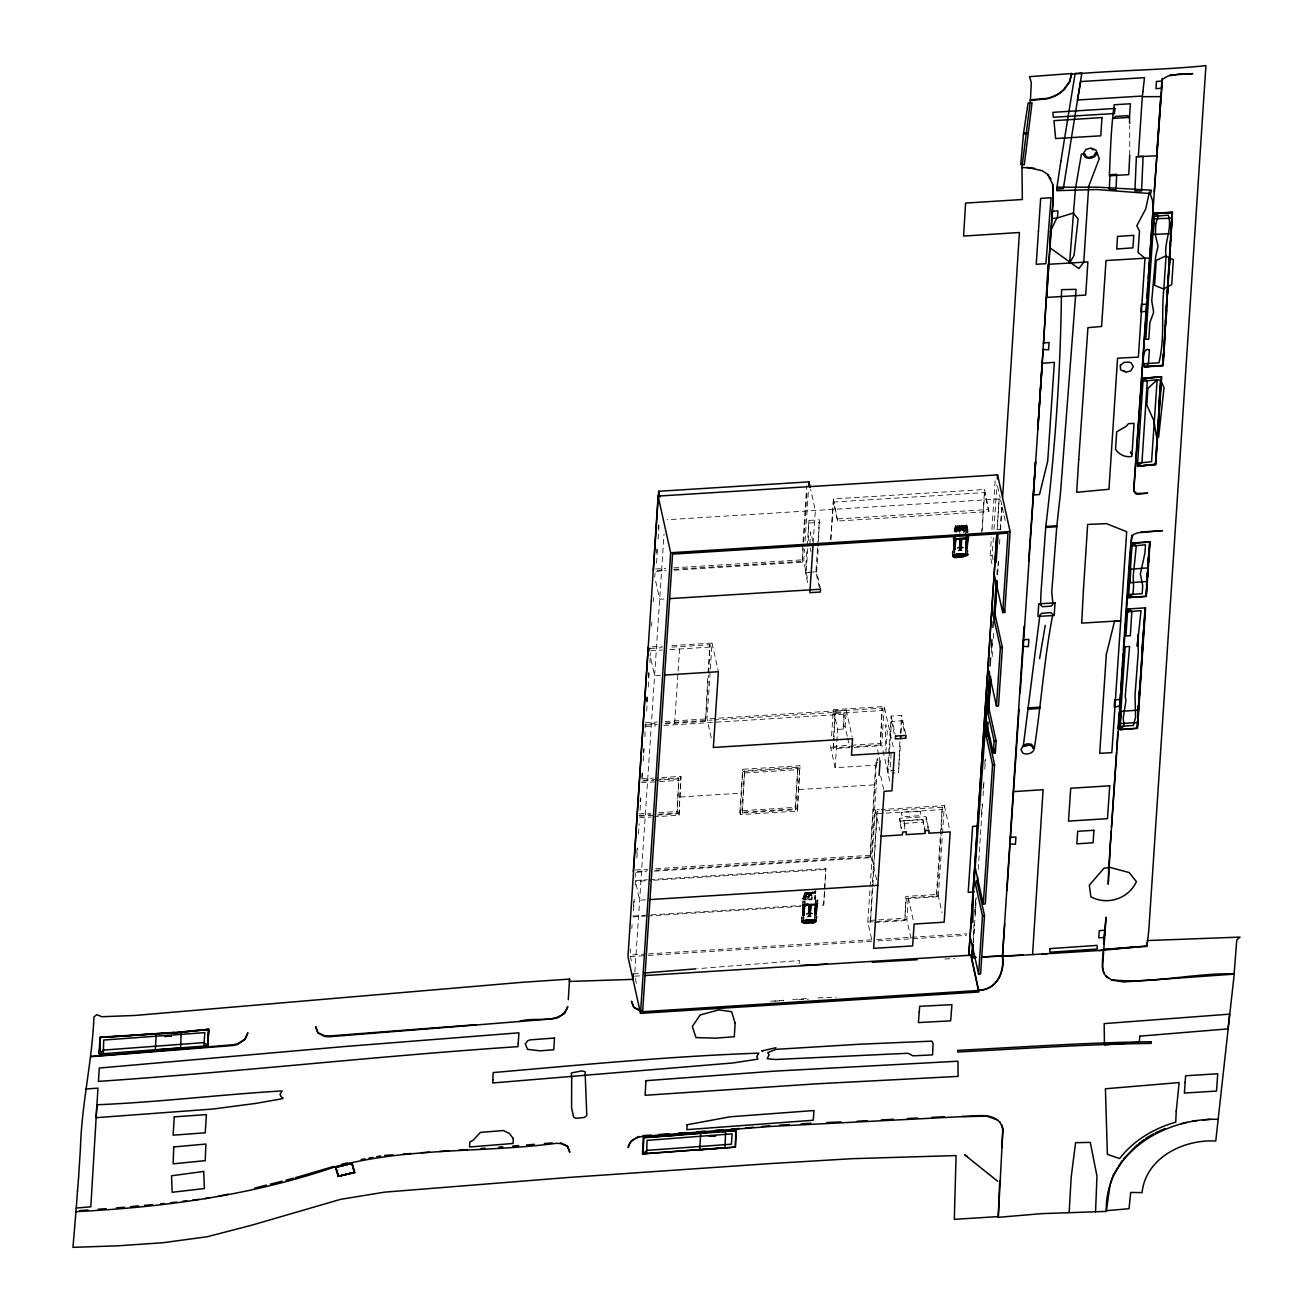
<?xml version="1.0" encoding="UTF-8"?>
<svg xmlns="http://www.w3.org/2000/svg" width="1313" height="1313" viewBox="0 0 1313 1313"><rect width="100%" height="100%" fill="white"/><g stroke="black" fill="none" stroke-linecap="round" stroke-linejoin="round"><path stroke-width="0.75" stroke-dasharray="5 3.75" d="M815.718 893.086C799.354 890.345 806.888 895.269 805.69 899.503C801.767 894.268 812.977 892.577 811.894 897.074M955.815 531.076C953.435 521.343 973.228 526.3 966.713 531.814L966.335 526.431L965.498 528.712L966.105 524.905L965.761 526.513L955.158 527.055L954.338 531.453C952.335 524.068 969.667 522.919 966.696 530.403M809.94 892.643L804.492 893.135L803.228 898.634L804.524 892.988L815.636 893.152M807.019 899.044C804.229 898.863 800.388 897.173 804.787 899.274L803.211 898.601L804.442 893.053L804.048 894.826M809.038 897.485L808.989 894.432L810.318 893.874C816.702 896.96 799.814 889.935 805.345 895.614M959.951 531.47C962.265 527.941 955.454 525.889 955.831 529.057L955.388 531.043M962.823 531.043L962.724 528.236L961.247 527.842C948.79 531.158 958.063 523.099 966.319 526.316M965.958 530.862L966.023 528.286L966.04 531.223M966.466 530.764L966.319 526.332L967.32 532.487M966.581 528.023C955.995 526.677 969.322 531.65 966.713 525.003L967.074 529.713L966.729 524.97M808.939 897.255L808.989 894.432L810.318 893.89C814.257 893.94 809.826 896.598 809.005 893.874L804.853 894.005L804.065 899.274L804.459 897.091M955.536 525.66L956.045 527.104L955.962 526.053C958.572 527.498 969.322 526.513 965.285 527.104M956.685 528.86L956.668 531.355L959.869 531.207C961.904 525.791 953.057 527.301 956.734 531.437C954.978 527.81 970.389 526.234 965.892 532.881M962.889 529.352C956.8 530.354 961.953 527.087 964.513 528.975M961.411 529.008C957.554 529.32 961.969 527.596 962.856 528.909C954.551 530.206 969.027 525.2 966.516 528.958M961.231 527.76L966.565 527.12L955.766 528.105L955.634 526.956L955.782 527.81L965.121 527.12M805.164 893.135L804.885 895.368L804.459 893.086C804.13 897.058 808.037 891.051 811.795 893.365M805.148 899.52L805.246 897.403M959.77 533.291L959.869 531.24M956.192 531.404L956.734 529.484M813.026 892.988L805.033 893.693M805.854 895.499L804.836 894.071L807.183 893.874M966.056 528.679L966.187 529.615M1129.738 155.213L1129.672 125.49M956.406 527.514L957.325 527.531M973.278 942.783L974.344 924.434M974.935 914.242L975.887 897.928M805.115 893.201L804.885 895.368L804.951 894.202L811.713 894.169M956.045 527.169L955.962 526.053M966.68 527.301L956.701 527.58M630.224 953.025L630.486 948.954M631.832 928.521L632.095 924.434M635.164 877.445L635.426 873.358M636.772 852.925L637.035 848.855M640.104 801.866L640.383 797.779M641.712 777.345L641.975 773.259M643.321 752.825L643.583 748.755M646.653 701.766L646.915 697.679M648.261 677.245L648.524 673.159M651.593 626.17L651.872 622.083M653.201 601.666L653.464 597.579M654.81 577.146L655.072 573.059M999.16 498.989L997.125 529.697L999.16 498.989L667.004 519.735M973.376 942.718L976.33 897.747M978.234 869.485L982.501 803.72M983.06 795.826L983.979 781.235M984.799 769.221L985.472 758.996M992.168 656.697L992.694 648.359M993.383 638.282L993.892 629.961M997.535 574.848L998.454 560.47M999.538 544.156L999.932 537.985M1000.473 529.828L1001.983 506.884M646.685 700.666L646.948 696.645M648.294 676.572L648.556 672.551M656.533 552.937L656.795 548.916M658.141 528.827L658.404 524.806M633.555 906.167L633.949 900.242M633.49 910.992L634.277 899.142M635.197 885.339L635.459 881.4L651.675 880.383M636.854 858.16L637.527 848.05M638.479 833.886L639.152 823.776M640.055 810.285L640.842 798.452M642.533 773.078L641.991 781.153L653.825 780.414M643.337 760.933L644.141 748.804M644.962 736.675L645.11 724.251L657.304 723.496M646.669 711.006L647.604 696.957M648.277 686.912L649.213 672.863M649.869 662.835L650.542 652.807M656.516 563.293L657.452 549.228M658.108 539.183L659.06 525.118M634.852 972.096L664.033 534.112M674.619 723.25L677.968 673.077M678.099 671.074L679.56 648.983M657.386 815.094L677.081 813.863L678.805 778.018L659.11 779.249M677.081 813.863L678.805 778.018M653.365 816.85L679.002 815.258L680.922 776.377L655.285 777.985M679.002 815.258L680.922 776.377M664.985 723.857L705.508 721.313L707.937 674.849M708.068 672.83L709.956 644.732L670.09 647.227M705.508 721.313L708.593 675.161M708.725 673.142L709.956 644.732M711.236 737.939L707.018 718.868L710.202 671.009M710.333 669.023L712.056 643.091L670.188 645.717M739.826 812.337L742.698 769.287L799.945 765.709L797.598 811.073L740.351 814.651L739.826 812.337L797.089 808.759L797.598 811.073M740.351 814.651L742.698 769.287M741.943 810.695L744.619 770.665L797.844 767.35L795.694 809.694L742.452 813.01L741.943 810.695L795.169 807.364L795.694 809.694M742.452 813.01L744.619 770.665M674.258 570.187L802.309 562.194L802.867 543.795M802.998 541.793L806.74 485.531M802.309 562.194L803.507 544.107M803.638 542.105L807.134 489.847M807.462 578.212L803.704 561.258L804.508 549.047M805.066 540.907L808.447 490.012M807.643 582.693L805.427 572.698L807.068 548.128M807.2 546.159L808.906 520.457L819.394 519.8L818.36 546.044M807.758 548.67L806.166 572.402L809.661 572.189M808.283 540.759L808.906 520.457M809.842 544.321L810.679 531.814L812.747 541.153M795.169 807.364L797.844 767.35M813.157 543.024L815.34 510.478L810.679 489.503M797.089 808.759L799.945 765.709M817.507 547.931L815.898 572.041L819.443 588.027M817.654 545.929L819.394 519.8M820.527 589.209L816.653 571.746L818.229 548.013M805.148 899.766L805.246 898.437M830.686 539.101L833.361 498.94L984.586 489.503L988.87 511.578L837.645 521.031L833.427 502.026L984.668 492.572L988.87 511.578M830.899 540.07L833.427 502.026M813.026 892.758L812.845 891.15M837.645 521.031L833.361 498.94M654.251 871.159L870.092 857.668L876.263 765.151L835.134 767.728L830.768 748.016L831.031 743.979M831.572 735.92L833.312 709.693L884.256 706.509L894.022 750.56M847.673 738.037L849.774 747.557L833.394 748.689L833.394 738.53M833.525 736.577L835.232 711.088L882.155 708.15L880.317 745.768L851.743 747.557M833.394 748.689L833.771 742.813M833.903 740.86L835.232 711.088M649.459 879.628L825.877 868.615L823.694 905.002L819.64 905.248M823.694 905.002L825.877 868.615M835.134 767.728L837.678 729.404L833.312 709.693M837.678 729.404L843.635 729.027L844.111 711.827L714.157 719.934M843.635 729.027L844.111 711.827M847.246 736.117L845.129 726.598L846.229 710.185L707.018 718.868M870.092 857.668L875.755 762.837L877.757 762.722M876.641 764.15L877.117 757.01L877.937 760.736M876.575 879.71L871.487 856.749L876.805 777.017M871.553 938.959L867.811 922.071L875.279 809.924L879.349 809.661M880.317 745.768L882.155 708.15M872.718 888.392L870.437 922.744L872.341 884.059M872.472 882.041L877.182 811.303L872.85 886.373M889.754 781.12L881.712 744.832L884.256 706.509M885.898 752.579L887.309 731.357L885.848 724.792L885.159 749.296M905.593 733.442L901.604 715.454L891.117 716.11L887.473 770.846L894.465 770.419M889.508 751.184L888.031 773.357L895.023 772.93M889.64 749.165L891.494 721.444L901.965 720.788L905.839 738.251M891.166 753.317L890.214 767.596L891.051 771.338M899.848 741.812L898.519 772.701L900.505 742.748M900.39 733.704L901.604 715.454M901.178 732.769L901.965 720.788M901.128 828.979L899.586 818.327L926.01 816.686L929.046 830.407M904.92 829.028L903.869 820.609L922.826 819.427L925.304 830.637M874.474 922.497L904.854 920.594L905.789 896.418L936.432 894.498L936.94 896.812L906.315 898.732L905.789 896.418M904.854 920.594L906.315 898.732M910.976 938.401L906.823 919.625L908.284 897.764L938.335 895.893L942.078 912.781M925.123 833.443L922.826 819.427M928.422 831.26L926.01 816.686M936.432 894.498L940.354 835.659M940.485 833.624L942.242 807.249L881.253 811.057M936.94 896.812L941.273 831.884M941.405 829.849L942.242 807.249M938.335 895.893L942.357 835.692M942.488 833.689L944.359 805.608L881.368 809.53M966.434 527.317C963.053 527.301 963.808 523.772 963.939 526.661M981.648 533.669L984.586 489.503M982.124 530.633L984.668 492.572M991.873 563.72L990.15 555.908L991.364 537.591M991.906 529.451L995.156 480.591M993.022 559.683L992.152 555.776L993.367 537.575M993.908 529.484L996.879 484.989M991.266 653.3L991.643 647.473M973.212 936.743L974.033 924.483M974.853 912.223L975.838 897.616M981.435 814.241L982.075 804.541M983.125 789.031L983.634 781.268M984.816 763.821L985.062 759.948M997.552 573.797L998.323 562.161M955.782 529.041L955.536 525.709M996.846 574.454L997.158 570.384M1000.194 529.681L1001.885 507.278M804.869 895.089L805.05 893.07L804.853 895.072C805.87 893.972 812.025 893.48 811.68 895.138M799.075 963.857L799.502 960.525L697.974 968.666M957.161 530.189L957.144 529.697M806.428 896.254L806.51 895.368L806.231 896.221M965.777 526.415L965.662 525.413M955.782 529.352L955.766 528.056L955.782 529.369C957.013 526.037 954.551 526.529 955.798 529.32L955.782 527.81L956.274 529.599M962.741 528.466L961.411 528.958L962.724 528.269M815.192 891.067L814.864 892.594L815.176 891.018M959.967 529.057L962.61 529.123L962.068 527.957M968.075 531.995L966.729 531.798M815.8 891.018L815.521 892.627L815.8 890.985L815.521 892.577L811.68 892.479M966.811 528.121C952.483 527.022 970.537 530.239 966.335 526.464M954.141 531.896L954.978 528.811M959.836 525.397L959.918 526.89L959.721 525.298M961.937 526.694L961.805 525.151L961.871 526.71M954.961 528.778L955.421 527.153M957.883 526.956C955.142 525.134 963.529 528.565 964.021 527.022M802.424 899.044L804.59 899.093M804.262 898.535L804.098 899.717L805.148 896.664L809.563 896.155L804.951 896.697L805.164 898.896M809.448 895.269L809.284 894.005L811.598 894.875M809.12 894.169L809.366 895.006M804.951 894.186C802.407 895.63 813.42 893.25 807.347 895.384M958.113 527.826L956.127 527.662M957.768 525.463L957.998 526.94M955.979 528.876L958.227 528.745C951.318 529.09 961.773 527.022 960.049 529.073L961.297 528.138M955.585 531.896C955.733 529.024 968.288 528.105 963.758 532.175L964.94 530.157L965.744 534.178M963.808 532.323L965.088 530.091L956.077 530.633L956.159 532.651M806.116 895.597L806.248 896.254M964.907 531.88L968.288 531.388M806.674 899.618L807.134 899.586M803.228 897.944L802.112 898.42L805.476 898.19M998.372 529.484L1000.539 529.188M810.482 895.006L809.005 895.187L811.959 895.368L809.021 895.203M960.492 530.206L955.864 530.731L965.088 530.14M809.563 896.237L804.951 896.746L805.378 898.831L809.021 898.322M805.542 894.875L807.298 894.76L805.542 894.842M792.74 999.439L808.168 998.471M770.6 1001.245L783.615 1000.26M774.736 1001.179L783.713 1000.555M633.424 973.901L639.464 973.409M810.219 893.661L813.321 893.464M808.939 897.239L805.788 897.435M646.39 954.042L630.092 955.076L631.389 960.935M648.441 953.911L874.704 939.616M876.739 939.484L966.434 933.822L966.335 935.348L876.641 941.011M630.01 956.586L646.324 955.552M648.359 955.437L874.606 941.142M837.792 518.914L989.017 509.477M809.465 522.968L819.952 522.311M956.307 527.432L957.981 527.399M962.511 527.957L960.049 528.466M655.466 569.021L665.625 568.381M673.75 567.873L801.8 559.88M657.419 570.4L665.543 569.891M673.667 569.382L803.704 561.258M655.975 571.336L666.134 570.695M990.15 555.908L992.152 555.776M811.418 572.074L816.653 571.746M805.427 572.698L812.419 572.271M663.754 599.007L659.684 599.253L655.039 578.278M652.249 646.833L662.212 646.209M650.165 648.474L662.129 647.719M650.674 650.788L662.228 650.066M669.942 649.59L710.464 647.063M660.57 675.309L654.596 675.686L649.951 654.711M645.225 722.741L657.173 721.986M665.149 721.494L704.999 718.999M665.428 722.987L712.122 720.066M645.733 725.055L657.288 724.333M835.741 713.402L882.664 710.481M645.635 726.565L655.778 725.941M663.902 725.433L844.636 714.141M843.127 726.713L845.129 726.598M832.869 746.375L849.199 745.357M851.234 745.226L879.792 743.453M830.768 748.016L881.712 744.832M743.224 771.601L800.47 768.023M641.483 778.839L653.316 778.1M745.128 772.996L798.353 769.664M657.14 779.364L641.384 780.349L641.893 782.679L657.649 781.695M655.794 780.299L681.431 778.691M659.618 781.563L679.313 780.332M680.216 796.975L741.779 793.134M799.026 789.556L874.95 784.813M639.136 813.879L650.969 813.141M658.847 812.649L676.572 811.549M639.037 815.406L650.871 814.667M658.765 814.175L678.476 812.928M639.661 816.21L655.417 815.225M639.562 817.72L651.396 816.981M877.708 813.633L942.75 809.563M899.389 821.15L925.813 819.493M903.689 823.432L922.645 822.233M635.41 869.994L647.621 869.222M655.761 868.714L869.583 855.354M637.363 871.372L647.539 870.732M655.696 870.224L871.487 856.749M635.919 872.308L646.094 871.668M635.262 880.514L647.424 879.759M653.71 880.252L826.058 869.485M645.733 899.848L639.628 900.226L635.459 881.4M632.899 916.031L649.114 915.013M651.15 914.882L801.193 905.51M633.096 916.901L645.257 916.146M647.293 916.014L801.39 906.38M869.912 920.429L904.329 918.279M867.811 922.071L906.823 919.625M634.573 976.183L640.678 975.805M817.983 997.929L836.184 997.125M798.567 999.735L808.365 999.193M944.933 959.032L954.781 958.506M805.23 898.666L805.148 896.631L805.345 898.683M961.231 528.187L962.675 528.532M811.877 894.53L810.318 894.202C806.592 896.073 815.619 894.153 810.482 894.99L811.828 894.924M960.345 529.024L960.18 528.007L960.295 528.991M814.733 892.364L814.733 891.461M997.601 486.286L1000.194 498.004M1000.637 499.958L1001.934 505.817M1002.361 507.77L1003.657 513.629M1004.1 515.582L1005.397 521.442M944.359 805.608L949.348 828.126M891.117 716.11L895.105 734.098M891.494 721.444L894.071 733.081M903.869 820.609L905.527 828.076M899.586 818.327L901.752 828.126M877.593 749.854L878.824 755.467M879.25 757.338L880.071 761.064M908.284 897.764L913.274 920.282M880.711 776.065L883.682 789.408M875.755 762.837L876.263 765.151M875.279 809.924L879.858 830.571M846.229 710.185L852.137 736.872M810.137 547.964L810.974 551.706M712.056 643.091L718.392 671.698M635.279 978.513L636.592 984.373M959.934 527.859L960.197 529.172M967.221 531.092L967.287 532.06M811.04 894.202L809.563 894.071M804.032 897.091L803.737 898.978L804.048 897.107M920.2 811.27L901.243 812.452L902.212 816.801L921.168 815.619L920.2 811.27M967.074 529.713L966.631 527.104L967.09 529.697"/><path stroke-width="1.5" d="M1045.246 625.349L1039.617 658.535M804.327 906.544L803.753 905.33L803.671 915.588L804.377 904.854C805.722 907.316 801.948 916.589 803.671 915.588L803.819 913.29M953.665 549.244L954.584 549.556L955.306 538.839C953.927 559.65 953.402 546.799 953.878 538.954L953.419 538.215L953.812 540.414M803.064 904.936L802.949 904.87C801.521 908.186 806.116 901.719 809.317 904.559L817.129 904.066L816.604 906.003M972.687 945.196L972.424 957.029L973.228 944.769L971.997 955.125L644.765 975.543M972.851 922.694L973.064 892.003L996.846 533.784L968.764 955.306L972.063 955.404M1108.779 867.089L1131.609 537.739L1133.431 534.457L1137.616 532.815L1162.465 530.649L1140.866 531.978M1146.774 305.158L1146.774 304.189L1141.358 304.567L1140.882 311.788L1146.331 311.394L1147.611 290.928M1006.907 890.624L1019.052 709.332M1020.168 692.854L1043.195 349.455M1120.202 700.453L1120.219 699.484L1114.737 699.845L1114.261 707.051L1119.808 706M1030.393 100.543L1031.312 82.555L1029.458 76.679L1071.72 73.512L1069.734 81.833L1063.891 89.924A28.312 20.729 -12.5 0 1 1047.282 98.705L1030.393 100.543L1021.941 167.49L1034.578 168.277M1023.352 640.744L1023.369 639.726L1028.85 639.431L1028.374 646.636L1022.975 646.357M1010.436 838.334L1010.452 837.317L1015.934 837.021L1015.441 844.226L1010.058 843.947M801.882 920.938C802.637 925.681 812.681 922.235 816.029 921.562C817.211 916.244 813.814 927.044 811.762 921.496L805.985 921.89L805.608 923.055C794.726 920.938 811.647 919.33 815.849 919.871C815.094 923.252 808.152 921.299 815.685 920.955M952.811 554.923C952.664 562.604 973.59 550.524 966.959 555.53C954.37 560.159 942.882 553.413 966.762 553.856M1145.018 542.367L1149.728 542.023L1146.052 596.348L1148.99 552.707M1145.592 607.542L1137.501 728.354L1120.055 729.618L1137.206 728.206L1143.836 629.354M1142.343 651.494L1142.638 639.726M1146.758 585.565L1149.728 541.974L1134.481 543.336M1142.097 651.691L1145.281 607.837L1128.113 608.986L1127.9 611.874L1141.013 610.594L1137.255 646.357L1138.059 634.524M1137.928 717.472L1138.273 705.672M1146.512 585.746L1148.727 552.822M1165.238 332.484L1163.121 365.638L1144.345 366.983L1144.542 363.717L1158.952 362.782C1165.025 338.245 1161.135 313.544 1163.843 288.909L1166.059 255.953C1163.86 242.15 1172.591 229.086 1168.34 215.184L1154.422 216.3L1154.636 213.363L1172.181 212.411L1165.402 321.931M954.748 547.275L954.6 549.605L954.666 539.298L955.257 540.513M1108.894 867.778L1104.135 868.041L1089.33 885.241L1090.84 896.779C1107.22 905.691 1128.622 898.765 1136.401 881.647L1129.131 872.554L1108.73 867.056L1108.238 884.174L1110.059 851.316M1170.605 244.054L1162.842 365.49L1164.418 342.923M725.629 1131.478L700.732 1133.398L699.681 1149.581L735.362 1147.119L735.772 1130.756L721.855 1131.527L736.019 1130.378L725.629 1131.478L724.957 1147.759L642.599 1153.979L646.833 1150.385L731.374 1144.214L732.145 1133.841L647.046 1140.373L646.653 1153.388L642.451 1153.75L643.304 1137.222L736.314 1130.116L735.362 1147.119L699.402 1149.893M803.654 915.604L804.065 907.152L805.197 905.461L809.12 905.215L808.759 910.894M954.584 549.573L954.682 547.209M1147.267 940.568L1240.046 937.105L1236.928 939.813L1236.583 942.455L1233.81 977.824L1218.152 1119.332C1165.288 1117.609 1104.496 1152.798 1106.301 1211.407L1041.816 1213.639L998.257 1217.332L999.669 1181.076M998.257 1217.332L1002.869 1130.526L1001.786 1124.88M805.608 923.055L805.985 921.857L808.874 921.775M811.91 897.304L811.811 899.356L808.906 899.536M956.865 556.86L956.914 555.826L966.089 555.301L966.778 553.807M1164.155 343.202L1167.634 288.893M1171.409 223.062L1172.181 212.411L1170.343 244.349M1171.639 222.865L1171.13 233.616L1153.208 234.42L1154.258 218.746L1171.639 218.237M817.49 903.311L815.767 904.887L817.507 903.311L816.062 914.488C812.616 914.406 817.195 902.064 815.636 905.018L815.603 905.839M968.026 539.594L968.42 537.296L966.992 548.473C963.676 550.492 967.944 535.212 966.532 539.807M1103.626 944.014L1106.022 917.147L1102.559 967.074L1103.872 973.212M207.782 1045.542L208.898 1029.146L174.531 1032.576L100.034 1037.188L99.099 1053.765L103.3 1053.354L103.711 1040.044L204.828 1032.625L203.876 1045.854L207.782 1045.542L208.619 1029.458L174.547 1032.937L100.313 1037.418L99.476 1052.205M207.585 1044.229L208.619 1029.458L174.547 1032.921M99.411 1053.748L100.33 1037.451L130.988 1035.662M99.788 1052.37L100.33 1037.451M815.11 897.239L815.012 899.159L815.258 895.63M1129.738 155.213L1128.753 174.613L1109.387 175.778C1110.453 151.898 1110.896 128.362 1114.261 104.761L1130.395 103.76L1129.475 117.382L1113.358 118.383L1115.771 116.381L1127.686 115.692L1129.492 117.349L1129.623 123.455M1143.574 629.419L1137.206 728.206M1024.074 626.383L1002.459 956.438L1103.429 950.251L1146.823 945.82L1147.086 942.636M1069.143 1212.523L1071.211 1176.973L1075.577 1142.687L1090.282 1142.376L1096.962 1176.12L1095.551 1211.85M807.807 916.638L809.415 915.391L810.318 904.657L810.055 915.621M959.622 550.081L961.247 538.642L960.591 549.244L958.72 550.607M1161.004 381.328L1164.04 387.45L1158.64 437.048L1156.655 437.377L1153.93 420.899L1146.84 404.978L1147.857 388.418L1156.966 380.015L1160.708 379.999L1158.214 420.767M1169.637 265.193L1170.064 258.136L1165.665 255.969L1156.228 260.401L1154.587 285.315L1163.482 288.975L1171.721 284.593L1173.379 259.711L1170.064 258.136M78.583 1177.515L80.454 1148.136M80.454 1148.153C81.636 1104.052 92.222 1061.068 93.912 1017.017L96.867 1014.67L101.79 1016.722L134.976 1015.458L521.786 982.337L569.563 979.121L569.415 981.435L633.03 979.367L633.424 973.901M812.107 922.662L812.156 921.775M956.537 557.04L956.914 555.826L959.787 555.776M963.036 556.63L962.806 553.971C959.705 553.118 947.346 556.285 956.914 555.859M1120.071 729.404L1120.252 726.368L1133.316 725.498L1135.581 717.325L1135.023 695.234L1138.305 651.675L1137.977 639.825M1156.195 453.756L1158.197 420.718M568.283 999.685L569.563 979.121M1032.576 954.469L1043.096 789.704L1013.505 791.608M959.688 544.879L960.049 539.2L956.127 539.446L954.699 547.029M1035.563 461.815L1028.67 561.193M994.483 575.439L1002.705 612.547L1004.708 612.432L1010.107 531.519L997.552 474.879L658.108 496.084L627.975 956.717L640.531 1013.357L978.891 991.988L971.193 955.306M640.531 1013.357L670.664 552.74L658.108 496.084M802.735 915.325L802.899 906.446M977.299 883.813L977.66 877.314M986.949 736.495L987.868 721.953M988.558 711.941L990.675 679.018M994.581 619.867L997.125 580.904M1035.53 461.684L1033.331 494.968L1039.502 494.525L1047.708 461.126L1054.372 362.339L1042.259 363.258L1037.877 429.302M1147.48 290.354L1147.989 282.574M1148.251 278.668L1162.235 78.419M1154.242 192.043L1162.415 79.256L1167.963 76.056L1179.058 74.119L1192.746 73.659L1169.67 75.071M1160.708 379.999L1158.821 404.338M633.293 871.635L648.261 647.079L649.098 650.903M653.349 570.663L658.634 491.275L808.989 481.871L810.252 487.599M808.726 485.941L808.989 481.871M813.042 544.813L809.858 592.672L820.33 592.015L820.527 589.209L669.843 598.613M805.624 923.154L806.133 920.347L811.877 919.986L811.697 922.612M805.952 922.973L806.133 920.347M809.317 904.559L808.759 912.995L812.255 913.602M810.876 904.46L810.302 912.896L806.559 913.946M810.449 910.795L810.827 905.117L814.749 904.87L815.668 906.43L815.176 912.338M812.123 922.744L812.287 920.15M879.119 775.359L880.071 761.064M900.554 738.579L900.734 735.772M954.042 536.098L953.862 537.296M955.766 535.999L955.585 537.181M956.553 557.139L956.717 554.529M956.882 556.958L957.062 554.332M968.42 537.28L960.246 538.527L959.688 546.963L963.184 547.57M961.789 538.428L961.231 546.865L957.489 547.931M963.036 556.728L963.217 554.119M966.713 535.31L966.549 536.508M968.436 535.195L968.272 536.393M997.273 478.917L997.552 474.879M968.764 955.306L989.526 672.158M996.157 562.44L998.11 533.357M991.643 647.473L991.906 643.6M972.72 944.162L971.817 957.735L975.822 957.472M986.736 735.329L987.573 722.675M988.377 710.497L990.659 676.572M994.565 618.39L997.027 581.544M976.724 880.498L984.504 915.604L980.614 973.983L978.612 974.115L982.501 915.735L974.706 880.613M986.785 729.519L994.565 764.626L985.292 903.918L983.273 904.05L992.562 764.757L984.766 729.634M988.361 705.918L996.14 741.024L995.352 752.94L993.334 753.071L994.138 741.156L986.342 706.033M994.598 612.383L1002.377 647.506L998.487 705.951L996.469 706.082L1000.358 647.621L992.579 612.514M1002.705 612.547L1007.99 533.16L672.568 554.119L642.648 1011.716L978.989 990.462M1037.746 428.76L1053.124 197.574L1052.566 184.247M978.119 990.396C995.861 990.642 1005.2 972.605 1002.492 956.553L1004.708 923.597M1109.895 850.611L1111.208 831.211M1111.455 827.338L1116.526 751.709M1116.657 749.772L1117.823 732.309M1118.069 728.436L1119.119 712.926M1119.382 709.053L1120.416 693.527M1120.678 689.653L1123.14 652.807M1123.272 650.936L1129.689 555.99M1142.77 360.008L1133.693 489.667L1133.956 491.325L1136.96 493.458L1147.66 493.179L1137.14 494.279L1135.318 493.524L1133.858 490.406L1146.397 310.771M1143.032 356.135L1146.692 301.99M1146.955 298.117L1153.126 208.488L1152.469 200.315L1149.449 191.846L1145.707 208.915L1136.795 225.787L1139.487 230.973L1138.043 252.49L1144.985 258.218L1149.811 257.939M1154.636 213.363L1172.493 212.132L1165.632 321.734M1143.82 629.288L1145.002 608.198M1156.179 453.707L1155.456 464.474L1161.381 376.995L1143.196 378.078L1137.419 466.164L1141.949 462.586L1147.316 380.655L1143.557 378.325L1161.71 376.749L1155.752 464.621L1137.813 466.328L1138.01 463.079L1151.567 461.749L1157.147 379.802L1143.377 381.131L1143.607 377.98L1145.609 377.849M1146.282 366.524L1162.596 365.424L1163.302 354.887M1164.926 332.501L1166.896 309.884M181.145 1032.313L180.669 1048.053L155.279 1049.973L156.263 1034.201M1002.656 496.741L1019.413 232.516L963.594 236.061L965.58 203.072L1022.351 199.51L1021.941 167.49M1128.13 608.953L1130.148 608.592M1139.881 684.615L1137.682 717.62L1137.879 710.12L1121.253 711.4L1120.432 723.561L1137.337 722.495M1139.389 695.168L1140.127 684.45M1168.603 272.447L1169.62 257.808M560.52 1142.819L567.528 1146.118L569.793 1152.272L567.593 1146.446L560.667 1143.492L556.335 1143.328C483.003 1152.929 407.506 1147.152 335.718 1166.617C251.932 1195.339 164.076 1207.205 75.973 1211.653L77.451 1191.597M1001.835 1147.677L1002.869 1128.113L999.964 1122.205M1129.82 554.053L1131.888 535.179M1128.901 597.563L1146.331 596.512L1150.057 541.744L1132.594 542.909L1132.364 546.06L1145.478 544.78L1144.952 552.839L1140.357 574.06L1142.72 585.746L1142.162 593.64L1129.082 594.526L1128.901 597.563L1145.806 596.2M1163.548 354.691L1164.434 342.906M989.986 666.052L990.593 657.911M991.512 645.701L991.971 639.595M992.891 627.384L993.334 621.279M993.957 613.138L996.386 580.559M77.451 1191.63L78.583 1177.482M1106.301 1211.407L1109.912 1185.869M815.094 914.915L815.8 904.083L817.211 904.099M1166.945 299.528L1167.881 288.729M1056.768 526.694L1051.729 592.196L1052.993 604.226L1051.221 606.146L1042.325 606.704L1040.569 604.899L1040.979 592.902L1045.788 526.497L1056.85 525.791L1060.477 493.13L1076.086 289.352L1061.643 289.648L1061.38 296.393C1060.477 373.335 1055.028 450.129 1045.788 526.529L1045.706 527.449L1056.768 526.726L1056.85 525.791M815.209 913.553L815.078 914.866L815.258 912.584M966.122 547.537L965.991 548.85L966.171 546.569M1023.451 133.959L1028.292 133.253L1023.648 132.629L1023.451 133.959L1020.743 164.437L1024.304 164.782L1032.051 102.775L1028.079 103.07L1023.631 132.613M1043.195 349.488L1048.578 349.75L1049.071 342.529L1043.589 342.824L1043.572 343.842L1048.151 264.307L1087.886 261.96L1085.703 295.064L1046.707 297.427L1053.289 198.312L1052.763 184.378L1047.577 174.334L1042.276 170.723L1027.176 167.358M1071.72 73.512L1069.521 81.504L1063.678 89.596A28.377 20.762 -12.5 0 1 1047.068 98.377L1030.229 99.804M968.124 538.067L966.729 538.051L966.023 548.883L966.992 548.473M815.603 905.51L816.489 905.363L815.767 904.887M802.949 903.328L803.096 901.112M801.685 919.297L801.833 917.081M817.343 902.425L817.49 900.209M816.489 918.361L816.637 916.162M952.598 553.265L952.746 551.066M967.402 552.346L967.55 550.131M804.672 903.213L804.82 900.997M803.392 919.182L803.54 916.966M815.619 902.523L815.767 900.308M814.766 918.476L814.913 916.261M954.321 553.167L954.469 550.951M965.695 552.445L965.843 550.245M1110.306 1184.08L1112.324 1177.449M354.231 1172.411L351.851 1163.285L335.767 1167.306L338.426 1176.251L354.477 1172.411L351.835 1163.252L335.767 1167.273L338.606 1176.185L354.444 1172.361L338.426 1176.202L354.477 1172.411M351.72 1163.597L335.767 1167.273L351.835 1163.252M1112.833 1175.792L1122.205 1160.577M1161.381 376.995L1145.609 378.062M966.614 554.923L963.086 555.744M953.993 538.921L960.246 538.527M808.841 916.097L809.645 915.161L808.595 915.686M1123.37 1158.985L1137.255 1144.788M953.32 554.48L953.271 555.957L956.586 556.154M805.985 921.857L802.325 922.021L802.407 920.495M959.524 549.655L960.985 549.605M1138.666 1143.705L1144.312 1139.405M1145.724 1138.322L1153.635 1133.759M638.66 1136.467L631.176 1140.948L628.139 1147.513C629.14 1140.373 636.871 1137.058 643.255 1136.319L771.995 1126.357L958.736 1116.805L986.703 1116.116L997.47 1119.989M966.696 538.855L966.828 539.512M1155.21 1132.856L1165.074 1128.573M815.373 914.751L816.062 914.488M295.589 1177.663L333.633 1166.453M1181.437 1123.715L1186.886 1122.303M254.755 1188.117L266.441 1185.147M270.33 1184.162L282.016 1181.191M285.906 1180.19L293.685 1178.221M341.462 1164.401L347.371 1162.908M763.395 1050.548L761.721 1050.942L775.934 1047.741M218.729 1196.159L228.429 1194.206M361.173 1159.56L365.08 1158.837M369.002 1158.099L372.908 1157.377M376.815 1156.655L380.721 1155.932M1192.007 1121.433L1197.128 1120.563M872.242 962.265L917.327 959.705M519.669 1021.416C534.555 1016.065 561.258 1025.65 567.774 1006.579L564.853 1013.275L557.434 1017.92L553.036 1018.822L329.333 1036.712L324.968 1036.531L317.927 1032.954L315.596 1026.553L317.861 1032.625L324.82 1035.842L329.103 1035.99L476.176 1024.698M90.597 1056.456L233.008 1044.754L237.374 1043.835L244.825 1039.289L247.878 1032.74L244.891 1039.617L237.522 1044.508L233.123 1045.493L90.663 1056.719M170.575 1202.774L176.648 1202.035M182.704 1201.297L186.758 1200.804M192.83 1200.066L198.903 1199.327M204.976 1198.588L209.013 1198.096M1046.838 953.845L1042.013 954.124M966.105 546.323L966.598 540.398L965.679 538.839L961.756 539.085M1155.227 464.408L1137.829 466.099L1155.227 464.326M1202.823 1120.022L1210.405 1119.316M124.522 1207.221L116.463 1207.894M130.512 1206.663L138.505 1205.925M144.512 1205.367L152.505 1204.612M160.498 1203.873L164.502 1203.512M731.341 1129.164L739.432 1128.458M745.505 1127.933L753.596 1127.227M761.688 1126.521L769.795 1125.815M1000.276 955.946L981.861 956.996L1023.188 954.994M643.501 973.081L695.939 968.846M978.07 990.117C996.534 990.215 1004.708 972.375 1002.328 955.815L1002.492 956.553M512.726 1146.052L518.651 1145.592M526.546 1144.952L534.457 1144.329M544.337 1143.541L552.231 1142.917M76.252 1208.009L90.81 1206.844L96.916 1104.775C158.807 1102.198 220.436 1094.599 282.147 1090.906L280.046 1094.303L281.179 1096.929L283.181 1097.98L282.098 1098.768L255.887 1103.396L213.018 1109.025L96.112 1117.691L97.983 1088.165L85.755 1088.986M481.083 1148.53L485.039 1148.219M498.874 1147.135L502.83 1146.823M699.698 1149.614L643.025 1153.717L643.879 1137.797L700.732 1133.431M678.361 1135.138L643.583 1137.435L700.239 1133.152M715.651 1135.679L709.004 1136.139L715.651 1135.647M696.727 1131.79L704.884 1131.182M715.06 1130.411L723.217 1129.804M384.725 1155.424L392.882 1154.816M403.075 1154.078L411.232 1153.47M421.424 1152.732L429.466 1152.158M79.863 1210.602L88.004 1209.995M98.163 1209.24L106.287 1208.649M130.988 1035.383L174.531 1032.33M643.075 1135.581L650.985 1135.039M658.88 1134.481L668.76 1133.808M678.64 1133.119L686.551 1132.561M1144.362 366.754L1162.842 365.49M439.412 1151.485L449.341 1150.812M459.287 1150.139L467.231 1149.597M978.645 826.008L972.621 826.386L968.206 892.315L974.23 891.937M998.093 1216.609L954.321 1219.334L956.077 1155.555L852.367 1158.673L769.155 1163.663L567.889 1177.515L384.578 1192.155L340.51 1199.36L251.636 1225.226L207.29 1236.731L163.321 1242.689L117.694 1245.824L72.954 1247.35L75.973 1211.653M670.664 552.74L1010.107 531.519M648.162 648.606L650.165 648.474M1000.358 647.621L1002.377 647.506M664.559 675.063L718.392 671.698L713.353 747.474L852.564 738.776L851.464 755.188L894.465 752.497L891.904 790.82L884.092 791.312L873.637 948.347L912.65 945.902L914.111 924.04L944.162 922.169L950.185 831.884L928.849 833.213L929.046 830.407L925.304 830.637L925.123 833.443L906.167 834.625L906.347 831.818L902.622 832.048L902.425 834.871L881.105 836.2M994.138 741.156L996.14 741.024M992.562 764.757L994.565 764.626M649.82 899.586L877.839 885.339M805.788 920.544L802.243 920.725M982.501 915.735L984.504 915.604M779.61 1125.159L789.376 1124.568M801.078 1123.846L810.827 1123.255M1106.137 1210.684L1129.032 1208.715L1130.706 1192.45L1142.08 1192.614C1145.576 1157.787 1183.784 1139.044 1215.756 1141.046L1218.152 1119.332M1071.884 74.25C1116.51 70.196 1161.332 70.18 1205.925 65.65L1148.793 930.49L1146.955 946.427L1105.3 949.365M1098.604 950.514L1103.429 950.251M1234.072 973.819C1193.287 972.884 1151.813 984.225 1111.537 979.793M1234.154 974.115L1123.616 981.976L1111.586 980.023L1105.727 975.641M1156.54 213.576L1171.918 212.755M971.85 957.538L975.854 957.325M857.208 1121.22L867.253 1120.678M881.286 1119.923L893.332 1119.283M800.897 965.416L827.338 964.119M907.381 1118.528L917.623 1118.036M931.951 1117.347L944.244 1116.756M826.927 1122.533L841.059 1121.926M805.936 922.875L808.808 922.793M962.248 1116.313C974.394 1116.92 990.609 1111.783 1000.014 1122.418M1146.626 581.511L1129.886 582.742L1130.805 569.169L1147.595 567.905M953.796 538.97L955.208 539.709M802.867 904.985L804.278 905.74M805.657 922.169L802.21 921.792M955.175 540.201L954.321 540.152L955.109 539.577M804.245 906.216L803.408 906.183L804.18 905.609M1092.137 149.337L1093.647 149.813M640.908 1010.633L633.818 1007.284L631.487 1001.228L633.9 1007.596L641.056 1011.322M1123.091 370.545L1124.634 371.185M961.001 538.806L960.722 550.049M810.072 904.821L809.793 916.064M967.517 1156.458L964.481 1154.685L997.617 1181.208M961.608 550.475L960.361 549.458M810.679 916.49L809.432 915.489M1108.369 978.267C1098.981 971.686 1103.396 958.9 1103.265 949.512L1131.872 947.165M1130.46 452.23L1132.019 453.953L1131.855 456.399C1125.471 457.679 1118.988 454.708 1115.525 449.276L1116.707 431.829L1126.308 426.233L1128.425 423.689L1134.055 423.377L1132.019 453.953L1130.46 452.296M1047.774 174.465L1051.007 179.044M1003.854 608.526L1004.708 612.432M987.819 667.07L996.469 706.082M994.483 749.034L995.352 752.94M985.554 717.948L993.334 753.071M975.067 866.974L983.273 904.05M970.816 938.992L978.612 974.115M971.095 956.832L978.448 990.035M658.634 491.275L659.947 497.2M571.664 1078.416L571.598 1107.926L573.568 1117.002L575.751 1118.299L584.285 1117.511L586.796 1115.558L585.089 1071.753L581.971 1070.916L571.336 1072.918L571.664 1078.416M1151.156 1041.751L1151.156 1043.392C1086.54 1044.196 1022.121 1048.775 957.637 1051.992L957.768 1050.351C1022.22 1047.118 1086.59 1042.538 1151.156 1041.751M1161.874 81.061L1161.398 88.283L1155.949 88.66L1156.425 81.455L1161.89 81.061M1104.742 930.244L1104.266 937.449L1098.8 937.843L1099.276 930.622L1104.742 930.244M932.722 1049.793L932.607 1054.881L913.044 1055.833L907.907 1053.272L775.294 1059.509L767.202 1058.688L769.106 1054.716L767.711 1052.681L775.835 1049.35L860.458 1044.18L931.902 1041.143L933.116 1043.72L932.722 1049.793M1052.452 211.212L1051.976 218.418L1057.441 218.122L1057.933 210.917L1052.452 211.212M1050.351 231.269L1049.973 247.796L1078.876 268.591L1083.767 262.173L1088.674 186.348L1099.26 158.643L1096.076 150.191L1090.906 148.008L1086.015 149.452L1083.832 152.702L1083.717 155L1085.457 157.462C1089.642 159.398 1096.24 157.79 1096.913 152.587L1095.518 152.718L1093.729 156.05L1088.953 157.544L1086.36 156.739L1084.735 153.867L1081.436 154.097L1075.396 188.891L1069.619 262.879L1074.067 255.395L1078.088 218.959L1073.246 213.051L1056.817 218.106L1050.351 231.269M1155.735 223.817L1155.44 235.027L1158.05 246.22L1155.637 256.642L1151.747 300.825L1153.651 312.281L1149.876 322.67L1148.826 339.164L1145.806 339.246L1154.242 213.248L1158.361 215.841L1155.735 223.817M173.743 1146.938L173.152 1163.827L205.222 1160.659L205.878 1144.05L173.743 1146.938M513.268 1138.584L513.088 1143.459L469.578 1147.004L469.775 1142.064L473.123 1140.275L480.377 1132.397L503.437 1130.542L509.428 1133.464L513.268 1138.584M687.109 1124.765L686.896 1129.656L813.256 1120.252L813.978 1110.535L730.094 1116.789L687.109 1124.765M1116.083 188.054L1116.001 189.794L1109.321 189.597L1109.977 174.727L1116.674 174.334L1116.083 188.054M1136.385 156.739L1134.908 190.828L1141.571 191.042L1143.098 156.329L1136.385 156.739M1176.235 1111.143L1175.742 1122.205C1153.946 1128.294 1133.562 1140.488 1119.628 1158.542L1107.384 1154.39L1105.415 1088.772L1179.156 1082.569L1176.235 1111.143M492.851 1079.893L492.703 1082.979L732.835 1062.972L757.896 1059.148L756.813 1056.555L758.865 1053.124C670.204 1056.292 581.61 1064.859 493.212 1072.573L492.851 1079.893M645.93 1080.697L645.143 1095.288L816.062 1083.849L958.096 1076.397L957.948 1061.216L774.654 1071.129L645.93 1080.697M1083.422 590.341L1081.699 623.117L1120.678 620.77L1126.685 531.732L1106.482 523.641L1087.656 524.412L1083.422 590.341M735.116 1023.188L734.312 1036.745L715.503 1038.156L695.988 1037.598L692.328 1026.503L700.092 1014.998L718.802 1009.878L731.62 1011.683L735.116 1023.188M554.496 1038.041L553.774 1049.776L540.02 1050.827L527.613 1049.35L525.233 1043.917L527.744 1040.717L530.271 1039.863L554.496 1038.041M1109.715 785.814L1107.483 818.672L1068.487 821.101L1070.719 788.243L1109.715 785.814M1125.192 646.767L1119.661 729.454L1124.191 725.876L1123.173 718.293L1125.93 700.535L1125.241 696.399L1129.574 646.439L1125.192 646.767M174.268 1116.854L173.119 1135.187L205.238 1132.807L206.404 1114.606L174.268 1116.854M518.208 1043.277L518.011 1046.642C377.947 1055.947 238.441 1071.95 98.409 1081.387L99.312 1068.027L345.089 1046.494L518.914 1032.806L518.208 1043.277M1039.765 707.133L1039.699 708.364L1027.948 709.299L1023.434 745.193L1023.713 746.523L1029.474 745.013L1032.478 746.72L1032.937 748.344L1034.332 748.197C1041.242 703.686 1044.163 658.634 1052.845 614.271L1050.942 612.646L1041.783 613.286L1039.912 614.993L1027.948 709.299L1028.128 707.937L1039.781 707.149M1078.744 459.353L1076.693 492.277L1108.96 489.289L1117.56 358.17L1138.371 357.12L1144.985 258.218L1106.006 260.548L1101.591 326.461L1087.935 327.676L1078.744 459.353M1131.855 611.398L1130.296 635.755L1125.914 635.919L1127.719 608.822L1131.855 611.398M1149.367 350.111L1148.481 363.241C1141.276 376.749 1141.571 344.137 1149.367 350.111M1055.012 602.88L1054.208 615.485L1037.894 616.388L1038.78 603.832L1055.012 602.88M1117.527 236.422L1116.723 248.994L1132.906 247.845L1133.792 235.306L1117.527 236.422M1093.91 830.276L1093.105 842.765L1076.808 843.849L1077.694 831.31L1093.91 830.276M1038.435 231.334L1036.22 264.307L1045.919 263.65L1051.073 197.721L1040.651 198.411L1038.435 231.334M1101.984 117.546L1100.786 135.813L1055.636 138.538L1053.962 120.665L1101.984 117.546M1142.31 96.686L1138.322 156.624L1156.605 155.82L1160.758 96.62L1142.31 96.686M1129.902 576.62L1128.491 597.612L1133.021 594.034L1133.579 586.32L1133.201 576.292L1136.303 545.601L1132.183 543.024L1129.902 576.62M895.548 736.084L895.368 738.907L905.839 738.251L906.036 735.428L895.548 736.084M1050.055 948.626L1049.826 952.22L1097.258 949.036L1097.061 945.376L1050.055 948.626M1106.334 654.416L1099.703 753.317L1111.848 752.644L1120.744 620.786L1114.556 621.115L1106.334 654.416M1185.13 1082.24L1184.392 1093.056L1216.511 1091.07L1217.725 1073.755L1185.623 1075.774L1185.13 1082.24M919.198 1012.389L918.427 1022.581L950.661 1020.841L951.941 1004.675L919.691 1006.316L919.198 1012.389M1139.848 1036.154L1139.274 1042.309L1104.43 1044.869L1104.184 1023.615L1229.657 1014.145L1228.016 1028.883L1139.848 1036.154M1142.934 91.418L1142.408 96.03L1077.513 100.001L1080.665 81.554L1144.476 77.68L1142.934 91.418M1114.983 108.454L1114.409 113.509L1053.338 117.267L1052.878 112.344L1114.983 108.454M1060.855 161.384L1056.67 189.088L1063.333 188.547L1081.83 73.036L1075.134 73.43L1060.855 161.384M1057.457 187.217L1056.719 190.664L1096.618 189.532L1150.664 193.602L1151.419 190.204L1097.701 187.185L1057.457 187.217M1034.332 748.197C1033.659 753.399 1027.111 755.106 1022.893 753.202L1020.923 749.625L1023.451 745.21L1027.324 743.815L1031.444 744.225L1034.332 748.197M1120.35 365.293L1120.58 369.806L1125.799 372.203L1130.723 370.939L1133.283 366.639L1131.297 362.962L1129.131 362.109L1124.059 362.355L1120.35 365.293M103.432 1050.105L99.246 1053.994L207.848 1045.772L203.975 1042.62L103.432 1050.105M352.048 1162.973L335.422 1167.142L338.196 1176.464L354.789 1172.493L352.048 1162.973M203.663 1171.459L171.543 1175.775L172.151 1192.27L204.401 1188.544L203.663 1171.459M171.215 1035.99L164.552 1036.466L171.199 1035.957"/></g></svg>
